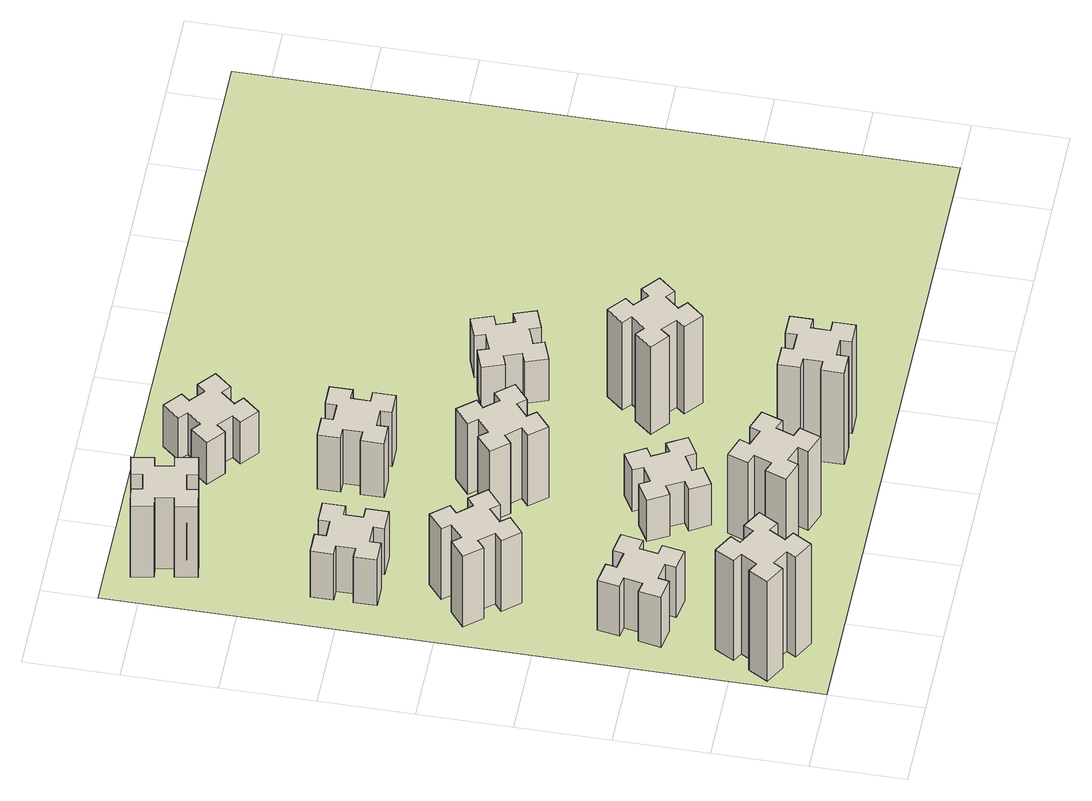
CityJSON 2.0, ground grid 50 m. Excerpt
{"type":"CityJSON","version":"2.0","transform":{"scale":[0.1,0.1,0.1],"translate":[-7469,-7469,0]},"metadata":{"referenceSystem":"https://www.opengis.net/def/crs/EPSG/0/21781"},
"CityObjects":{
"building1":{"type":"Building","attributes":{"class":"1000","function":"1000","usage":"1000","yearOfConstruction":2016,"roofType":"1000","measuredHeight":72,"storeysAboveGround":30,"storeysBelowGround":0},"geometry":[{"type":"Solid","lod":"1","boundaries":[[[[0,1,2,3,4,5,6,7,8,9,10,11,12,13,14,15,16,17,18,19]],[[17,16,20,21]],[[16,15,22,20]],[[15,14,23,22]],[[14,13,24,23]],[[13,12,25,24]],[[12,11,26,25]],[[11,10,27,26]],[[10,9,28,27]],[[9,8,29,28]],[[8,7,30,29]],[[7,6,31,30]],[[6,5,32,31]],[[5,4,33,32]],[[4,3,34,33]],[[3,2,35,34]],[[2,1,36,35]],[[1,0,37,36]],[[0,19,38,37]],[[19,18,39,38]],[[18,17,21,39]],[[24,25,26,27,28,29,30,31,32,33,34,35,36,37,38,39,21,20,22,23]]]]}]},
"building2":{"type":"Building","attributes":{"class":"1000","function":"1000","usage":"1000","yearOfConstruction":2016,"roofType":"1000","measuredHeight":36,"storeysAboveGround":30,"storeysBelowGround":0},"geometry":[{"type":"Solid","lod":"1","boundaries":[[[[40,41,42,43,44,45,46,47,48,49,50,51,52,53,54,55,56,57,58,59]],[[57,56,60,61]],[[56,55,62,60]],[[55,54,63,62]],[[54,53,64,63]],[[53,52,65,64]],[[52,51,66,65]],[[51,50,67,66]],[[50,49,68,67]],[[49,48,69,68]],[[48,47,70,69]],[[47,46,71,70]],[[46,45,72,71]],[[45,44,73,72]],[[44,43,74,73]],[[43,42,75,74]],[[42,41,76,75]],[[41,40,77,76]],[[40,59,78,77]],[[59,58,79,78]],[[58,57,61,79]],[[64,65,66,67,68,69,70,71,72,73,74,75,76,77,78,79,61,60,62,63]]]]}]},
"building3":{"type":"Building","attributes":{"class":"1000","function":"1000","usage":"1000","yearOfConstruction":2016,"roofType":"1000","measuredHeight":51,"storeysAboveGround":30,"storeysBelowGround":0},"geometry":[{"type":"Solid","lod":"1","boundaries":[[[[80,81,82,83,84,85,86,87,88,89,90,91,92,93,94,95,96,97,98,99]],[[97,96,100,101]],[[96,95,102,100]],[[95,94,103,102]],[[94,93,104,103]],[[93,92,105,104]],[[92,91,106,105]],[[91,90,107,106]],[[90,89,108,107]],[[89,88,109,108]],[[88,87,110,109]],[[87,86,111,110]],[[86,85,112,111]],[[85,84,113,112]],[[84,83,114,113]],[[83,82,115,114]],[[82,81,116,115]],[[81,80,117,116]],[[80,99,118,117]],[[99,98,119,118]],[[98,97,101,119]],[[104,105,106,107,108,109,110,111,112,113,114,115,116,117,118,119,101,100,102,103]]]]}]},
"building4":{"type":"Building","attributes":{"class":"1000","function":"1000","usage":"1000","yearOfConstruction":2016,"roofType":"1000","measuredHeight":33,"storeysAboveGround":30,"storeysBelowGround":0},"geometry":[{"type":"Solid","lod":"1","boundaries":[[[[120,121,122,123,124,125,126,127,128,129,130,131,132,133,134,135,136,137,138,139]],[[137,136,140,141]],[[136,135,142,140]],[[135,134,143,142]],[[134,133,144,143]],[[133,132,145,144]],[[132,131,146,145]],[[131,130,147,146]],[[130,129,148,147]],[[129,128,149,148]],[[128,127,150,149]],[[127,126,151,150]],[[126,125,152,151]],[[125,124,153,152]],[[124,123,154,153]],[[123,122,155,154]],[[122,121,156,155]],[[121,120,157,156]],[[120,139,158,157]],[[139,138,159,158]],[[138,137,141,159]],[[144,145,146,147,148,149,150,151,152,153,154,155,156,157,158,159,141,140,142,143]]]]}]},
"building5":{"type":"Building","attributes":{"class":"1000","function":"1000","usage":"1000","yearOfConstruction":2016,"roofType":"1000","measuredHeight":57,"storeysAboveGround":30,"storeysBelowGround":0},"geometry":[{"type":"Solid","lod":"1","boundaries":[[[[160,161,162,163,164,165,166,167,168,169,170,171,172,173,174,175,176,177,178,179]],[[177,176,180,181]],[[176,175,182,180]],[[175,174,183,182]],[[174,173,184,183]],[[173,172,185,184]],[[172,171,186,185]],[[171,170,187,186]],[[170,169,188,187]],[[169,168,189,188]],[[168,167,190,189]],[[167,166,191,190]],[[166,165,192,191]],[[165,164,193,192]],[[164,163,194,193]],[[163,162,195,194]],[[162,161,196,195]],[[161,160,197,196]],[[160,179,198,197]],[[179,178,199,198]],[[178,177,181,199]],[[184,185,186,187,188,189,190,191,192,193,194,195,196,197,198,199,181,180,182,183]]]]}]},
"building6":{"type":"Building","attributes":{"class":"1000","function":"1000","usage":"1000","yearOfConstruction":2016,"roofType":"1000","measuredHeight":51,"storeysAboveGround":30,"storeysBelowGround":0},"geometry":[{"type":"Solid","lod":"1","boundaries":[[[[200,201,202,203,204,205,206,207,208,209,210,211,212,213,214,215,216,217,218,219]],[[217,216,220,221]],[[216,215,222,220]],[[215,214,223,222]],[[214,213,224,223]],[[213,212,225,224]],[[212,211,226,225]],[[211,210,227,226]],[[210,209,228,227]],[[209,208,229,228]],[[208,207,230,229]],[[207,206,231,230]],[[206,205,232,231]],[[205,204,233,232]],[[204,203,234,233]],[[203,202,235,234]],[[202,201,236,235]],[[201,200,237,236]],[[200,219,238,237]],[[219,218,239,238]],[[218,217,221,239]],[[224,225,226,227,228,229,230,231,232,233,234,235,236,237,238,239,221,220,222,223]]]]}]},
"building7":{"type":"Building","attributes":{"class":"1000","function":"1000","usage":"1000","yearOfConstruction":2016,"roofType":"1000","measuredHeight":30,"storeysAboveGround":30,"storeysBelowGround":0},"geometry":[{"type":"Solid","lod":"1","boundaries":[[[[240,241,242,243,244,245,246,247,248,249,250,251,252,253,254,255,256,257,258,259]],[[257,256,260,261]],[[256,255,262,260]],[[255,254,263,262]],[[254,253,264,263]],[[253,252,265,264]],[[252,251,266,265]],[[251,250,267,266]],[[250,249,268,267]],[[249,248,269,268]],[[248,247,270,269]],[[247,246,271,270]],[[246,245,272,271]],[[245,244,273,272]],[[244,243,274,273]],[[243,242,275,274]],[[242,241,276,275]],[[241,240,277,276]],[[240,259,278,277]],[[259,258,279,278]],[[258,257,261,279]],[[264,265,266,267,268,269,270,271,272,273,274,275,276,277,278,279,261,260,262,263]]]]}]},
"building8":{"type":"Building","attributes":{"class":"1000","function":"1000","usage":"1000","yearOfConstruction":2016,"roofType":"1000","measuredHeight":51,"storeysAboveGround":30,"storeysBelowGround":0},"geometry":[{"type":"Solid","lod":"1","boundaries":[[[[280,281,282,283,284,285,286,287,288,289,290,291,292,293,294,295,296,297,298,299]],[[297,296,300,301]],[[296,295,302,300]],[[295,294,303,302]],[[294,293,304,303]],[[293,292,305,304]],[[292,291,306,305]],[[291,290,307,306]],[[290,289,308,307]],[[289,288,309,308]],[[288,287,310,309]],[[287,286,311,310]],[[286,285,312,311]],[[285,284,313,312]],[[284,283,314,313]],[[283,282,315,314]],[[282,281,316,315]],[[281,280,317,316]],[[280,299,318,317]],[[299,298,319,318]],[[298,297,301,319]],[[304,305,306,307,308,309,310,311,312,313,314,315,316,317,318,319,301,300,302,303]]]]}]},
"building9":{"type":"Building","attributes":{"class":"1000","function":"1000","usage":"1000","yearOfConstruction":2016,"roofType":"1000","measuredHeight":66,"storeysAboveGround":30,"storeysBelowGround":0},"geometry":[{"type":"Solid","lod":"1","boundaries":[[[[320,321,322,323,324,325,326,327,328,329,330,331,332,333,334,335,336,337,338,339]],[[337,336,340,341]],[[336,335,342,340]],[[335,334,343,342]],[[334,333,344,343]],[[333,332,345,344]],[[332,331,346,345]],[[331,330,347,346]],[[330,329,348,347]],[[329,328,349,348]],[[328,327,350,349]],[[327,326,351,350]],[[326,325,352,351]],[[325,324,353,352]],[[324,323,354,353]],[[323,322,355,354]],[[322,321,356,355]],[[321,320,357,356]],[[320,339,358,357]],[[339,338,359,358]],[[338,337,341,359]],[[344,345,346,347,348,349,350,351,352,353,354,355,356,357,358,359,341,340,342,343]]]]}]},
"building10":{"type":"Building","attributes":{"class":"1000","function":"1000","usage":"1000","yearOfConstruction":2016,"roofType":"1000","measuredHeight":39,"storeysAboveGround":30,"storeysBelowGround":0},"geometry":[{"type":"Solid","lod":"1","boundaries":[[[[360,361,362,363,364,365,366,367,368,369,370,371,372,373,374,375,376,377,378,379]],[[377,376,380,381]],[[376,375,382,380]],[[375,374,383,382]],[[374,373,384,383]],[[373,372,385,384]],[[372,371,386,385]],[[371,370,387,386]],[[370,369,388,387]],[[369,368,389,388]],[[368,367,390,389]],[[367,366,391,390]],[[366,365,392,391]],[[365,364,393,392]],[[364,363,394,393]],[[363,362,395,394]],[[362,361,396,395]],[[361,360,397,396]],[[360,379,398,397]],[[379,378,399,398]],[[378,377,381,399]],[[384,385,386,387,388,389,390,391,392,393,394,395,396,397,398,399,381,380,382,383]]]]}]},
"building11":{"type":"Building","attributes":{"class":"1000","function":"1000","usage":"1000","yearOfConstruction":2016,"roofType":"1000","measuredHeight":30,"storeysAboveGround":30,"storeysBelowGround":0},"geometry":[{"type":"Solid","lod":"1","boundaries":[[[[400,401,402,403,404,405,406,407,408,409,410,411,412,413,414,415,416,417,418,419]],[[417,416,420,421]],[[416,415,422,420]],[[415,414,423,422]],[[414,413,424,423]],[[413,412,425,424]],[[412,411,426,425]],[[411,410,427,426]],[[410,409,428,427]],[[409,408,429,428]],[[408,407,430,429]],[[407,406,431,430]],[[406,405,432,431]],[[405,404,433,432]],[[404,403,434,433]],[[403,402,435,434]],[[402,401,436,435]],[[401,400,437,436]],[[400,419,438,437]],[[419,418,439,438]],[[418,417,421,439]],[[424,425,426,427,428,429,430,431,432,433,434,435,436,437,438,439,421,420,422,423]]]]}]},
"building12":{"type":"Building","attributes":{"class":"1000","function":"1000","usage":"1000","yearOfConstruction":2016,"roofType":"1000","measuredHeight":63,"storeysAboveGround":30,"storeysBelowGround":0},"geometry":[{"type":"Solid","lod":"1","boundaries":[[[[440,441,442,443,444,445,446,447,448,449,450,451,452,453,454,455,456,457,458,459]],[[457,456,460,461]],[[456,455,462,460]],[[455,454,463,462]],[[454,453,464,463]],[[453,452,465,464]],[[452,451,466,465]],[[451,450,467,466]],[[450,449,468,467]],[[449,448,469,468]],[[448,447,470,469]],[[447,446,471,470]],[[446,445,472,471]],[[445,444,473,472]],[[444,443,474,473]],[[443,442,475,474]],[[442,441,476,475]],[[441,440,477,476]],[[440,459,478,477]],[[459,458,479,478]],[[458,457,461,479]],[[464,465,466,467,468,469,470,471,472,473,474,475,476,477,478,479,461,460,462,463]]]]}]},
"building13":{"type":"Building","attributes":{"class":"1000","function":"1000","usage":"1000","yearOfConstruction":2016,"roofType":"1000","measuredHeight":30,"storeysAboveGround":30,"storeysBelowGround":0},"geometry":[{"type":"Solid","lod":"1","boundaries":[[[[480,481,482,483,484,485,486,487,488,489,490,491,492,493,494,495,496,497,498,499]],[[497,496,500,501]],[[496,495,502,500]],[[495,494,503,502]],[[494,493,504,503]],[[493,492,505,504]],[[492,491,506,505]],[[491,490,507,506]],[[490,489,508,507]],[[489,488,509,508]],[[488,487,510,509]],[[487,486,511,510]],[[486,485,512,511]],[[485,484,513,512]],[[484,483,514,513]],[[483,482,515,514]],[[482,481,516,515]],[[481,480,517,516]],[[480,499,518,517]],[[499,498,519,518]],[[498,497,501,519]],[[504,505,506,507,508,509,510,511,512,513,514,515,516,517,518,519,501,500,502,503]]]]}]},
"landuse1":{"type":"LandUse","attributes":{"name":"plot1","function":"1010"},"geometry":[{"type":"MultiSurface","lod":"1","boundaries":[[[520,521,522,523]]]}]}
},
"vertices":[
[177,305,0],[264,255,0],[234,203,0],[338,143,0],[398,247,0],[346,277,0],[396,364,0],[448,334,0],[508,438,0],[404,498,0],[374,446,0],[287,496,0],[317,548,0],[213,608,0],[153,504,0],[205,474,0],[155,387,0],[103,417,0],[43,313,0],[147,253,0],[155,387,720],[103,417,720],[205,474,720],[153,504,720],[213,608,720],[317,548,720],[287,496,720],[374,446,720],[404,498,720],[508,438,720],[448,334,720],[396,364,720],[346,277,720],[398,247,720],[338,143,720],[234,203,720],[264,255,720],[177,305,720],[147,253,720],[43,313,720],
[307,916,0],[405,898,0],[395,839,0],[513,818,0],[534,937,0],[475,947,0],[492,1045,0],[551,1035,0],[572,1153,0],[454,1174,0],[444,1115,0],[345,1132,0],[356,1191,0],[237,1212,0],[217,1094,0],[276,1084,0],[258,985,0],[199,996,0],[178,877,0],[297,857,0],[258,985,360],[199,996,360],[276,1084,360],[217,1094,360],[237,1212,360],[356,1191,360],[345,1132,360],[444,1115,360],[454,1174,360],[572,1153,360],[551,1035,360],[492,1045,360],[475,947,360],[534,937,360],[513,818,360],[395,839,360],[405,898,360],[307,916,360],[297,857,360],[178,877,360],
[492,1888,0],[427,1964,0],[473,2003,0],[396,2095,0],[304,2018,0],[343,1972,0],[266,1907,0],[228,1953,0],[136,1876,0],[213,1784,0],[259,1823,0],[323,1746,0],[277,1708,0],[354,1616,0],[446,1693,0],[408,1739,0],[484,1803,0],[523,1757,0],[615,1834,0],[538,1926,0],[484,1803,510],[523,1757,510],[408,1739,510],[446,1693,510],[354,1616,510],[277,1708,510],[323,1746,510],[259,1823,510],[213,1784,510],[136,1876,510],[228,1953,510],[266,1907,510],[343,1972,510],[304,2018,510],[396,2095,510],[473,2003,510],[427,1964,510],[492,1888,510],[538,1926,510],[615,1834,510],
[485,2445,0],[485,2545,0],[545,2545,0],[545,2665,0],[425,2665,0],[425,2605,0],[325,2605,0],[325,2665,0],[205,2665,0],[205,2545,0],[265,2545,0],[265,2445,0],[205,2445,0],[205,2325,0],[325,2325,0],[325,2385,0],[425,2385,0],[425,2325,0],[545,2325,0],[545,2445,0],[425,2385,330],[425,2325,330],[325,2385,330],[325,2325,330],[205,2325,330],[205,2445,330],[265,2445,330],[265,2545,330],[205,2545,330],[205,2665,330],[325,2665,330],[325,2605,330],[425,2605,330],[425,2665,330],[545,2665,330],[545,2545,330],[485,2545,330],[485,2445,330],[545,2445,330],[545,2325,330],
[1202,391,0],[1236,485,0],[1292,464,0],[1333,577,0],[1220,618,0],[1200,562,0],[1106,596,0],[1127,652,0],[1014,693,0],[973,580,0],[1029,560,0],[995,466,0],[939,487,0],[897,374,0],[1010,333,0],[1031,389,0],[1125,355,0],[1104,299,0],[1217,257,0],[1258,370,0],[1125,355,570],[1104,299,570],[1031,389,570],[1010,333,570],[897,374,570],[939,487,570],[995,466,570],[1029,560,570],[973,580,570],[1014,693,570],[1127,652,570],[1106,596,570],[1200,562,570],[1220,618,570],[1333,577,570],[1292,464,570],[1236,485,570],[1202,391,570],[1258,370,570],[1217,257,570],
[492,3405,0],[475,3504,0],[534,3514,0],[513,3632,0],[395,3611,0],[405,3552,0],[307,3535,0],[297,3594,0],[178,3573,0],[199,3455,0],[258,3465,0],[276,3367,0],[217,3357,0],[237,3238,0],[356,3259,0],[345,3318,0],[444,3336,0],[454,3277,0],[572,3297,0],[551,3416,0],[444,3336,510],[454,3277,510],[345,3318,510],[356,3259,510],[237,3238,510],[217,3357,510],[276,3367,510],[258,3465,510],[199,3455,510],[178,3573,510],[297,3594,510],[307,3535,510],[405,3552,510],[395,3611,510],[513,3632,510],[534,3514,510],[475,3504,510],[492,3405,510],[551,3416,510],[572,3297,510],
[995,1004,0],[1045,917,0],[993,887,0],[1053,783,0],[1157,843,0],[1127,895,0],[1214,945,0],[1244,893,0],[1348,953,0],[1288,1057,0],[1236,1027,0],[1186,1114,0],[1238,1144,0],[1178,1248,0],[1074,1188,0],[1104,1136,0],[1017,1086,0],[987,1138,0],[883,1078,0],[943,974,0],[1017,1086,300],[987,1138,300],[1104,1136,300],[1074,1188,300],[1178,1248,300],[1238,1144,300],[1186,1114,300],[1236,1027,300],[1288,1057,300],[1348,953,300],[1244,893,300],[1214,945,300],[1127,895,300],[1157,843,300],[1053,783,300],[993,887,300],[1045,917,300],[995,1004,300],[943,974,300],[883,1078,300],
[1083,1972,0],[1006,1907,0],[968,1953,0],[876,1876,0],[953,1784,0],[999,1823,0],[1063,1746,0],[1017,1708,0],[1094,1616,0],[1186,1693,0],[1148,1739,0],[1224,1803,0],[1263,1757,0],[1355,1834,0],[1278,1926,0],[1232,1888,0],[1167,1964,0],[1213,2003,0],[1136,2095,0],[1044,2018,0],[1167,1964,510],[1213,2003,510],[1232,1888,510],[1278,1926,510],[1355,1834,510],[1263,1757,510],[1224,1803,510],[1148,1739,510],[1186,1693,510],[1094,1616,510],[1017,1708,510],[1063,1746,510],[999,1823,510],[953,1784,510],[876,1876,510],[968,1953,510],[1006,1907,510],[1083,1972,510],[1044,2018,510],[1136,2095,510],
[1865,325,0],[1865,425,0],[1925,425,0],[1925,545,0],[1805,545,0],[1805,485,0],[1705,485,0],[1705,545,0],[1585,545,0],[1585,425,0],[1645,425,0],[1645,325,0],[1585,325,0],[1585,205,0],[1705,205,0],[1705,265,0],[1805,265,0],[1805,205,0],[1925,205,0],[1925,325,0],[1805,265,660],[1805,205,660],[1705,265,660],[1705,205,660],[1585,205,660],[1585,325,660],[1645,325,660],[1645,425,660],[1585,425,660],[1585,545,660],[1705,545,660],[1705,485,660],[1805,485,660],[1805,545,660],[1925,545,660],[1925,425,660],[1865,425,660],[1865,325,660],[1925,325,660],[1925,205,660],
[1005,2645,0],[1005,2545,0],[945,2545,0],[945,2425,0],[1065,2425,0],[1065,2485,0],[1165,2485,0],[1165,2425,0],[1285,2425,0],[1285,2545,0],[1225,2545,0],[1225,2645,0],[1285,2645,0],[1285,2765,0],[1165,2765,0],[1165,2705,0],[1065,2705,0],[1065,2765,0],[945,2765,0],[945,2645,0],[1065,2705,390],[1065,2765,390],[1165,2705,390],[1165,2765,390],[1285,2765,390],[1285,2645,390],[1225,2645,390],[1225,2545,390],[1285,2545,390],[1285,2425,390],[1165,2425,390],[1165,2485,390],[1065,2485,390],[1065,2425,390],[945,2425,390],[945,2545,390],[1005,2545,390],[1005,2645,390],[945,2645,390],[945,2765,390],
[1063,3444,0],[999,3368,0],[953,3406,0],[876,3314,0],[968,3237,0],[1006,3283,0],[1083,3219,0],[1044,3173,0],[1136,3096,0],[1213,3188,0],[1167,3226,0],[1232,3303,0],[1278,3264,0],[1355,3356,0],[1263,3433,0],[1224,3387,0],[1148,3452,0],[1186,3498,0],[1094,3575,0],[1017,3483,0],[1148,3452,300],[1186,3498,300],[1224,3387,300],[1263,3433,300],[1355,3356,300],[1278,3264,300],[1232,3303,300],[1167,3226,300],[1213,3188,300],[1136,3096,300],[1044,3173,300],[1083,3219,300],[1006,3283,300],[968,3237,300],[876,3314,300],[953,3406,300],[999,3368,300],[1063,3444,300],[1017,3483,300],[1094,3575,300],
[1746,1163,0],[1823,1099,0],[1784,1053,0],[1876,976,0],[1953,1068,0],[1907,1106,0],[1972,1183,0],[2018,1144,0],[2095,1236,0],[2003,1313,0],[1964,1267,0],[1888,1332,0],[1926,1378,0],[1834,1455,0],[1757,1363,0],[1803,1324,0],[1739,1248,0],[1693,1286,0],[1616,1194,0],[1708,1117,0],[1739,1248,630],[1693,1286,630],[1803,1324,630],[1757,1363,630],[1834,1455,630],[1926,1378,630],[1888,1332,630],[1964,1267,630],[2003,1313,630],[2095,1236,630],[2018,1144,630],[1972,1183,630],[1907,1106,630],[1953,1068,630],[1876,976,630],[1784,1053,630],[1823,1099,630],[1746,1163,630],[1708,1117,630],[1616,1194,630],
[1735,1965,0],[1769,1871,0],[1713,1850,0],[1754,1737,0],[1867,1779,0],[1846,1835,0],[1940,1869,0],[1960,1813,0],[2073,1854,0],[2032,1967,0],[1976,1946,0],[1942,2040,0],[1998,2060,0],[1957,2173,0],[1844,2132,0],[1865,2076,0],[1771,2042,0],[1750,2098,0],[1637,2057,0],[1679,1944,0],[1771,2042,300],[1750,2098,300],[1865,2076,300],[1844,2132,300],[1957,2173,300],[1998,2060,300],[1942,2040,300],[1976,1946,300],[2032,1967,300],[2073,1854,300],[1960,1813,300],[1940,1869,300],[1846,1835,300],[1867,1779,300],[1754,1737,300],[1713,1850,300],[1769,1871,300],[1735,1965,300],[1679,1944,300],[1637,2057,300],
[5,3705,0],[3705,3705,0],[3705,5,0],[5,5,0]
]}
